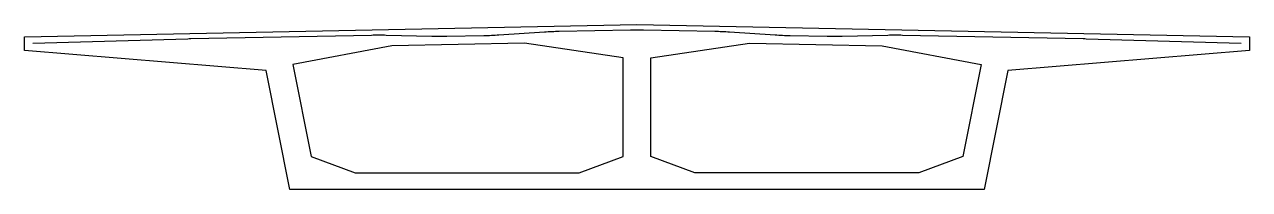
# Model space of a CAD drawing. Header units: millimetres. Extents: x -11.1 to 11.1, y -3 to 0.
import ezdxf

# ---------------------------------------------------------------- set-up
doc = ezdxf.new("R2010")
doc.units = ezdxf.units.MM
doc.header["$MEASUREMENT"] = 0
for name, color, linetype in [('INPOLY', 1, 'Continuous'), ('OUTPOLY', 4, 'Continuous'), ('PT-TOP-1', 2, 'Continuous')]:
    doc.layers.add(name, color=color, linetype=linetype)

msp = doc.modelspace()

# ---------------------------------------------------------------- linework, layer by layer
at = {"layer": 'INPOLY'}
for points in [[(-4.465, -0.389), (-6.265, -0.725), (-5.93, -2.4), (-5.13, -2.7), (-1.05, -2.7), (-0.25, -2.4), (-0.25, -0.605), (-2.05, -0.341)], [(4.465, -0.389), (6.265, -0.725), (5.93, -2.4), (5.13, -2.7), (1.05, -2.7), (0.25, -2.4), (0.25, -0.605), (2.05, -0.341)]]:
    msp.add_lwpolyline(points, close=True, dxfattribs=at)
at = {"layer": 'OUTPOLY'}
msp.add_lwpolyline([(-11.15, -0.473), (-11.15, -0.223), (0, 0), (11.15, -0.223), (11.15, -0.473), (6.753, -0.834), (6.32, -3), (-6.32, -3), (-6.753, -0.834)], close=True, dxfattribs=at)
at = {"layer": 'PT-TOP-1', "color": 2, "linetype": 'ByBlock', "ltscale": 0.3}
msp.add_lwpolyline([(11, -0.345), (8.179, -0.264, 0.002452), (8.121, -0.262), (4.836, -0.197, 0.011362), (4.564, -0.197), (3.736, -0.219, -0.011362), (3.464, -0.219), (2.786, -0.206, -0.011341), (2.514, -0.194), (1.686, -0.14, 0.011341), (1.414, -0.128), (0.12, -0.102, 0.010159), (-0.12, -0.102), (-1.414, -0.128, 0.011341), (-1.686, -0.14), (-2.514, -0.194, -0.011341), (-2.786, -0.206), (-3.464, -0.219, -0.011362), (-3.736, -0.219), (-4.564, -0.197, 0.011362), (-4.836, -0.197), (-8.121, -0.262, 0.002449), (-8.179, -0.264), (-11, -0.345)], format="xyb", dxfattribs=at)

doc.saveas('drawing.dxf')
